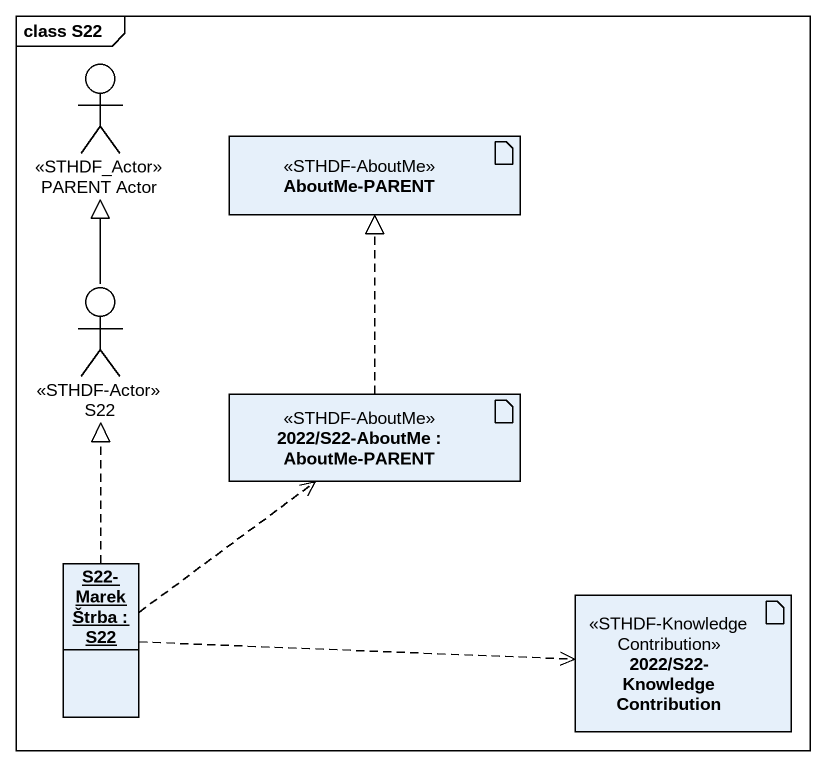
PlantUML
@startuml
mainframe class S22
allowmixing
hide circle
hide empty members
actor "PARENT Actor" as PARENT_Actor <<STHDF_Actor>>
artifact "AboutMe-PARENT" as AboutMe_PARENT <<STHDF-AboutMe>>
actor S22 <<STHDF-Actor>>
artifact "2022/S22-AboutMe : AboutMe-PARENT" as a2022_S22_AboutMe <<STHDF-AboutMe>>
object "S22-Marek Štrba : S22" as S22_Marek_Štrba
artifact "2022/S22-KnowledgeContribution" as a2022_S22 <<STHDF-KnowledgeContribution>>
S22 -up-|> PARENT_Actor
a2022_S22_AboutMe .up.|> AboutMe_PARENT
S22_Marek_Štrba .up.|> S22
S22_Marek_Štrba .up.> a2022_S22_AboutMe
S22_Marek_Štrba .right.> a2022_S22
@enduml
